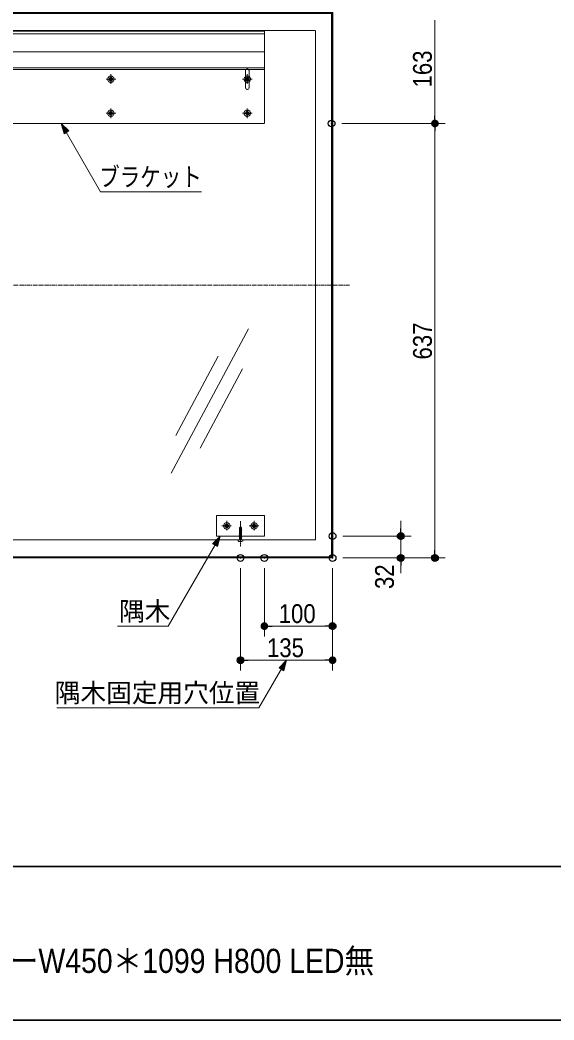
# Model space of a CAD drawing. Units: millimetres, scale not verified. Extents: x -4547 to 4547, y -2284 to 2284.
# Drawn here: x -2649 to -1866, y -2078 to -611 of the extents above; entities that cross this region are included whole.
import ezdxf
from ezdxf.enums import TextEntityAlignment as Align

# ---------------------------------------------------------------- set-up
doc = ezdxf.new("R2010")
doc.units = ezdxf.units.MM
doc.header["$LTSCALE"] = 20
doc.header["$PDMODE"] = 32
doc.header["$PDSIZE"] = 10
for name, pattern in [('USER1', [9.172222, 5.997222, -1.058333, 1.058333, -1.058333]), ('USER2', [0.8, 0.5, -0.3]), ('USER3', [2.91, 1.76, -0.4, 0.35, -0.4])]:
    doc.linetypes.add(name, pattern=pattern)
for name, color, linetype, lineweight in [('0-0_1図面枠', 7, 'Continuous', 20), ('0-1_3一般', 7, 'Continuous', 15), ('0-2_2寸法-1', 7, 'Continuous', 15), ('0-3_0', 7, 'Continuous', 25), ('0-5_2寸法-2', 7, 'Continuous', 15), ('0-6_2寸法-3', 7, 'Continuous', 15)]:
    doc.layers.add(name, color=color, linetype=linetype, lineweight=lineweight)
doc.layers.add('0-4_Defpoints', color=7, linetype='Continuous')
doc.styles.add('ＭＳ Ｐゴシック', font='')
doc.styles.get('ＭＳ Ｐゴシック').set_extended_font_data('MS PGothic')

# ---------------------------------------------------------------- blocks, each defined once
blk = doc.blocks.new('グループ-22')
at = {"layer": '0-1_3一般', "linetype": 'USER3'}
for p, q in [((-20100, -26916), (-20100, -27204)), ((-20244, -27060), (-19956, -27060))]:
    blk.add_line(p, q, dxfattribs=at)
at = {"layer": '0-1_3一般', "linetype": 'USER2'}
for p, q in [((-20160, -27074), (-20160, -27046)), ((-20160, -27046), (-20114, -27046)), ((-20114, -27074), (-20160, -27074)), ((-20114, -27000), (-20086, -27000)), ((-20114, -27046), (-20114, -27000)), ((-20114, -27120), (-20114, -27074)), ((-20114, -27120), (-20086, -27120)), ((-20086, -27046), (-20086, -27000)), ((-20086, -27046), (-20040, -27046)), ((-20086, -27120), (-20086, -27074)), ((-20040, -27074), (-20086, -27074)), ((-20040, -27074), (-20040, -27046))]:
    blk.add_line(p, q, dxfattribs=at)
for radius in [94, 50, 40]:
    blk.add_circle((-20100, -27060), radius, dxfattribs=at)
blk = doc.blocks.new('グループ-23')
at = {"layer": '0-1_3一般', "linetype": 'USER3'}
for p, q in [((-19300, -26916), (-19300, -27204)), ((-19444, -27060), (-19156, -27060))]:
    blk.add_line(p, q, dxfattribs=at)
at = {"layer": '0-1_3一般', "linetype": 'USER2'}
for p, q in [((-19360, -27074), (-19360, -27046)), ((-19360, -27046), (-19314, -27046)), ((-19314, -27074), (-19360, -27074)), ((-19314, -27000), (-19286, -27000)), ((-19314, -27046), (-19314, -27000)), ((-19314, -27120), (-19314, -27074)), ((-19314, -27120), (-19286, -27120)), ((-19286, -27046), (-19286, -27000)), ((-19286, -27046), (-19240, -27046)), ((-19286, -27120), (-19286, -27074)), ((-19240, -27074), (-19286, -27074)), ((-19240, -27074), (-19240, -27046))]:
    blk.add_line(p, q, dxfattribs=at)
for radius in [94, 50, 40]:
    blk.add_circle((-19300, -27060), radius, dxfattribs=at)
blk = doc.blocks.new('グループ-24')
at = {"layer": '0-1_3一般', "linetype": 'USER3'}
blk.add_line((-19700, -26920), (-19700, -27672), dxfattribs=at)
at = {"layer": '0-1_3一般', "linetype": 'USER2'}
for p, q in [((-19660, -27097.1), (-19740, -27124.4)), ((-19660, -27148.3), (-19740, -27175.5)), ((-19660, -27199.4), (-19740, -27226.7)), ((-19660, -27250.5), (-19740, -27277.8)), ((-19700, -27070), (-19730, -27122)), ((-19730, -27470), (-19730, -27122)), ((-19700, -27070), (-19670, -27122)), ((-19670, -27470), (-19670, -27122)), ((-19770, -27470), (-19630, -27470)), ((-19770, -27480), (-19770, -27470)), ((-19770, -27470), (-19770, -27482)), ((-19660, -27301.6), (-19740, -27328.9)), ((-19660, -27352.8), (-19740, -27380)), ((-19660, -27403.9), (-19740, -27431.2)), ((-19730, -27522), (-19668, -27522)), ((-19630, -27470), (-19630, -27482))]:
    blk.add_line(p, q, dxfattribs=at)
for centre, start, end in [((-19730, -27482), 180, 270), ((-19670, -27482), 270, 0)]:
    blk.add_arc(centre, 40, start, end, dxfattribs=at)
blk = doc.blocks.new('グループ-25')
at = {"layer": '0-1_3一般', "linetype": 'USER2'}
blk.add_lwpolyline([(-20400, -26760), (-19000, -26760), (-19000, -27360), (-20400, -27360)], close=True, dxfattribs=at)
at = {"layer": '0-1_3一般'}
for name in ['グループ-22', 'グループ-24', 'グループ-23']:
    blk.add_blockref(name, (0, 0), dxfattribs=at)
blk = doc.blocks.new('グループ-26')
at = {"layer": '0-1_3一般', "linetype": 'USER2'}
blk.add_line((-36980, -12630), (-19000, -12630), dxfattribs=at)
blk.add_lwpolyline([(-36980, -12550), (-19000, -12550), (-19000, -13631.7), (-36980, -13631.7)], close=True, dxfattribs=at)
blk = doc.blocks.new('グループ-31')
at = {"layer": '0-1_3一般', "linetype": 'USER2'}
for p, q in [((-36540, -14974), (-36540, -14946)), ((-36540, -14946), (-36494, -14946)), ((-36494, -14900), (-36466, -14900)), ((-36494, -14946), (-36494, -14900)), ((-36466, -14946), (-36466, -14900)), ((-36466, -14946), (-36420, -14946)), ((-36420, -14974), (-36420, -14946)), ((-36494, -14974), (-36540, -14974)), ((-36494, -15020), (-36494, -14974)), ((-36494, -15020), (-36466, -15020)), ((-36466, -15020), (-36466, -14974)), ((-36420, -14974), (-36466, -14974))]:
    blk.add_line(p, q, dxfattribs=at)
at = {"layer": '0-1_3一般', "linetype": 'USER3'}
for p, q in [((-36480, -14816), (-36480, -15104)), ((-36624, -14960), (-36336, -14960))]:
    blk.add_line(p, q, dxfattribs=at)
at = {"layer": '0-1_3一般', "linetype": 'USER2'}
for radius in [94, 50, 40]:
    blk.add_circle((-36480, -14960), radius, dxfattribs=at)
blk = doc.blocks.new('グループ-32')
at = {"layer": '0-1_3一般', "linetype": 'USER3'}
for p, q in [((-36624, -13960), (-36336, -13960)), ((-36480, -13816), (-36480, -14104))]:
    blk.add_line(p, q, dxfattribs=at)
at = {"layer": '0-1_3一般', "linetype": 'USER2'}
for p, q in [((-36540, -13974), (-36540, -13946)), ((-36540, -13946), (-36494, -13946)), ((-36494, -13974), (-36540, -13974)), ((-36494, -13900), (-36466, -13900)), ((-36494, -13946), (-36494, -13900)), ((-36494, -14020), (-36494, -13974)), ((-36494, -14020), (-36466, -14020)), ((-36466, -13946), (-36466, -13900)), ((-36466, -13946), (-36420, -13946)), ((-36466, -14020), (-36466, -13974)), ((-36420, -13974), (-36466, -13974)), ((-36420, -13974), (-36420, -13946))]:
    blk.add_line(p, q, dxfattribs=at)
for radius in [94, 50, 40]:
    blk.add_circle((-36480, -13960), radius, dxfattribs=at)
blk = doc.blocks.new('グループ-33')
at = {"layer": '0-1_3一般', "linetype": 'USER2'}
for p, q in [((-32540, -14974), (-32540, -14946)), ((-32540, -14946), (-32494, -14946)), ((-32494, -14900), (-32466, -14900)), ((-32494, -14946), (-32494, -14900)), ((-32466, -14946), (-32466, -14900)), ((-32466, -14946), (-32420, -14946)), ((-32420, -14974), (-32420, -14946)), ((-32494, -14974), (-32540, -14974)), ((-32494, -15020), (-32494, -14974)), ((-32494, -15020), (-32466, -15020)), ((-32466, -15020), (-32466, -14974)), ((-32420, -14974), (-32466, -14974))]:
    blk.add_line(p, q, dxfattribs=at)
at = {"layer": '0-1_3一般', "linetype": 'USER3'}
for p, q in [((-32480, -14816), (-32480, -15104)), ((-32624, -14960), (-32336, -14960))]:
    blk.add_line(p, q, dxfattribs=at)
at = {"layer": '0-1_3一般', "linetype": 'USER2'}
for radius in [94, 50, 40]:
    blk.add_circle((-32480, -14960), radius, dxfattribs=at)
blk = doc.blocks.new('グループ-34')
at = {"layer": '0-1_3一般', "linetype": 'USER3'}
for p, q in [((-32624, -13960), (-32336, -13960)), ((-32480, -13816), (-32480, -14104))]:
    blk.add_line(p, q, dxfattribs=at)
at = {"layer": '0-1_3一般', "linetype": 'USER2'}
for p, q in [((-32540, -13974), (-32540, -13946)), ((-32540, -13946), (-32494, -13946)), ((-32494, -13974), (-32540, -13974)), ((-32494, -13900), (-32466, -13900)), ((-32494, -13946), (-32494, -13900)), ((-32494, -14020), (-32494, -13974)), ((-32494, -14020), (-32466, -14020)), ((-32466, -13946), (-32466, -13900)), ((-32466, -13946), (-32420, -13946)), ((-32466, -14020), (-32466, -13974)), ((-32420, -13974), (-32466, -13974)), ((-32420, -13974), (-32420, -13946))]:
    blk.add_line(p, q, dxfattribs=at)
for radius in [94, 50, 40]:
    blk.add_circle((-32480, -13960), radius, dxfattribs=at)
blk = doc.blocks.new('グループ-35')
at = {"layer": '0-1_3一般', "linetype": 'USER2'}
for p, q in [((-19560, -14974), (-19560, -14946)), ((-19514, -14946), (-19560, -14946)), ((-19486, -14900), (-19514, -14900)), ((-19514, -14946), (-19514, -14900)), ((-19486, -14946), (-19486, -14900)), ((-19440, -14946), (-19486, -14946)), ((-19440, -14974), (-19440, -14946)), ((-19560, -14974), (-19514, -14974)), ((-19514, -15020), (-19514, -14974)), ((-19486, -15020), (-19514, -15020)), ((-19486, -14974), (-19440, -14974)), ((-19486, -15020), (-19486, -14974))]:
    blk.add_line(p, q, dxfattribs=at)
at = {"layer": '0-1_3一般', "linetype": 'USER3'}
for p, q in [((-19500, -14816), (-19500, -15104)), ((-19356, -14960), (-19644, -14960))]:
    blk.add_line(p, q, dxfattribs=at)
at = {"layer": '0-1_3一般', "linetype": 'USER2'}
for radius in [94, 50, 40]:
    blk.add_circle((-19500, -14960), radius, dxfattribs=at)
blk = doc.blocks.new('グループ-36')
at = {"layer": '0-1_3一般', "linetype": 'USER3'}
for p, q in [((-19356, -13960), (-19644, -13960)), ((-19500, -13816), (-19500, -14104))]:
    blk.add_line(p, q, dxfattribs=at)
at = {"layer": '0-1_3一般', "linetype": 'USER2'}
for p, q in [((-19560, -13974), (-19560, -13946)), ((-19514, -13946), (-19560, -13946)), ((-19560, -13974), (-19514, -13974)), ((-19486, -13900), (-19514, -13900)), ((-19514, -13946), (-19514, -13900)), ((-19514, -14020), (-19514, -13974)), ((-19486, -14020), (-19514, -14020)), ((-19486, -13946), (-19486, -13900)), ((-19440, -13946), (-19486, -13946)), ((-19486, -13974), (-19440, -13974)), ((-19486, -14020), (-19486, -13974)), ((-19440, -13974), (-19440, -13946))]:
    blk.add_line(p, q, dxfattribs=at)
for radius in [94, 50, 40]:
    blk.add_circle((-19500, -13960), radius, dxfattribs=at)
blk = doc.blocks.new('グループ-37')
at = {"layer": '0-1_3一般', "linetype": 'USER2'}
for p, q in [((-23560, -14974), (-23560, -14946)), ((-23514, -14946), (-23560, -14946)), ((-23486, -14900), (-23514, -14900)), ((-23514, -14946), (-23514, -14900)), ((-23486, -14946), (-23486, -14900)), ((-23440, -14946), (-23486, -14946)), ((-23440, -14974), (-23440, -14946)), ((-23560, -14974), (-23514, -14974)), ((-23514, -15020), (-23514, -14974)), ((-23486, -15020), (-23514, -15020)), ((-23486, -14974), (-23440, -14974)), ((-23486, -15020), (-23486, -14974))]:
    blk.add_line(p, q, dxfattribs=at)
at = {"layer": '0-1_3一般', "linetype": 'USER3'}
for p, q in [((-23500, -14816), (-23500, -15104)), ((-23356, -14960), (-23644, -14960))]:
    blk.add_line(p, q, dxfattribs=at)
at = {"layer": '0-1_3一般', "linetype": 'USER2'}
for radius in [94, 50, 40]:
    blk.add_circle((-23500, -14960), radius, dxfattribs=at)
blk = doc.blocks.new('グループ-38')
at = {"layer": '0-1_3一般', "linetype": 'USER3'}
for p, q in [((-23356, -13960), (-23644, -13960)), ((-23500, -13816), (-23500, -14104))]:
    blk.add_line(p, q, dxfattribs=at)
at = {"layer": '0-1_3一般', "linetype": 'USER2'}
for p, q in [((-23560, -13974), (-23560, -13946)), ((-23514, -13946), (-23560, -13946)), ((-23560, -13974), (-23514, -13974)), ((-23486, -13900), (-23514, -13900)), ((-23514, -13946), (-23514, -13900)), ((-23514, -14020), (-23514, -13974)), ((-23486, -14020), (-23514, -14020)), ((-23486, -13946), (-23486, -13900)), ((-23440, -13946), (-23486, -13946)), ((-23486, -13974), (-23440, -13974)), ((-23486, -14020), (-23486, -13974)), ((-23440, -13974), (-23440, -13946))]:
    blk.add_line(p, q, dxfattribs=at)
for radius in [94, 50, 40]:
    blk.add_circle((-23500, -13960), radius, dxfattribs=at)
blk = doc.blocks.new('グループ-39')
at = {"layer": '0-1_3一般', "linetype": 'USER2'}
blk.add_line((-19000, -13676.6), (-36980, -13676.6), dxfattribs=at)
blk.add_lwpolyline([(-36980, -13160), (-19000, -13160), (-19000, -15260), (-36980, -15260)], close=True, dxfattribs=at)
blk = doc.blocks.new('グループ-40')
at = {"layer": '0-1_3一般', "linetype": 'USER2'}
for p, q in [((-36530, -14210), (-36530, -13710)), ((-36430, -13710), (-36430, -14210)), ((-19550, -14210), (-19550, -13710)), ((-19450, -13710), (-19450, -14210))]:
    blk.add_line(p, q, dxfattribs=at)
for centre, start, end in [((-36480, -13710), 90, 180), ((-36480, -13710), 0, 90), ((-19500, -13710), 90, 180), ((-19500, -13710), 0, 90), ((-36480, -14210), 180, 270), ((-36480, -14210), 270, 0), ((-19500, -14210), 180, 270), ((-19500, -14210), 270, 0)]:
    blk.add_arc(centre, 50, start, end, dxfattribs=at)
at = {"layer": '0-1_3一般'}
for name in ['グループ-39', 'グループ-32', 'グループ-34', 'グループ-38', 'グループ-36', 'グループ-31', 'グループ-33', 'グループ-37', 'グループ-35']:
    blk.add_blockref(name, (0, 0), dxfattribs=at)
blk = doc.blocks.new('グループ-41')
at = {"layer": '0-1_3一般', "linetype": 'USER1'}
blk.add_line((-16500, -20000), (-39480, -20000), dxfattribs=at)
at = {"layer": '0-1_3一般'}
for p, q in [((-19468.8, -21281.2), (-21732.3, -25518.6)), ((-20349.5, -22080.9), (-21591.7, -24406.4)), ((-19643.8, -22457.8), (-20886, -24783.3))]:
    blk.add_line(p, q, dxfattribs=at)
at = {"layer": '0-1_3一般', "lineweight": 30}
blk.add_lwpolyline([(-38980, -12000), (-17000, -12000), (-17000, -28000), (-38980, -28000)], close=True, dxfattribs=at)
at = {"layer": '0-1_3一般'}
blk.add_lwpolyline([(-38950, -12030), (-17030, -12030), (-17030, -27970), (-38950, -27970)], close=True, dxfattribs=at)
at = {"layer": '0-1_3一般', "linetype": 'USER2'}
blk.add_lwpolyline([(-38480, -12530), (-17500, -12530), (-17500, -27470), (-38480, -27470)], close=True, dxfattribs=at)
at = {"layer": '0-1_3一般'}
for name in ['グループ-26', 'グループ-40', 'グループ-25']:
    blk.add_blockref(name, (0, 0), dxfattribs=at)
blk = doc.blocks.new('_Dot')
at = {"layer": '0-3_0'}
blk.add_line((-10, 0), (-20, 0), dxfattribs=at)
for points in [[(0, 0), (-10, 0), (-9.92, 1.25)], [(0, 0), (-9.92, -1.25), (-10, 0)], [(0, 0), (-9.92, 1.25), (-9.69, 2.49)], [(0, 0), (-9.69, -2.49), (-9.92, -1.25)], [(0, 0), (-9.69, 2.49), (-9.3, 3.68)], [(0, 0), (-9.3, -3.68), (-9.69, -2.49)], [(0, 0), (-9.3, 3.68), (-8.76, 4.82)], [(0, 0), (-8.76, -4.82), (-9.3, -3.68)], [(0, 0), (-8.76, 4.82), (-8.09, 5.88)], [(0, 0), (-8.09, -5.88), (-8.76, -4.82)], [(0, 0), (-8.09, 5.88), (-7.29, 6.85)], [(0, 0), (-7.29, -6.85), (-8.09, -5.88)], [(0, 0), (-7.29, 6.85), (-6.37, 7.71)], [(0, 0), (-6.37, -7.71), (-7.29, -6.85)], [(0, 0), (-6.37, 7.71), (-5.36, 8.44)], [(0, 0), (-5.36, -8.44), (-6.37, -7.71)], [(0, 0), (-5.36, 8.44), (-4.26, 9.05)], [(0, 0), (-4.26, -9.05), (-5.36, -8.44)], [(0, 0), (-4.26, 9.05), (-3.09, 9.51)], [(0, 0), (-3.09, -9.51), (-4.26, -9.05)], [(0, 0), (-3.09, 9.51), (-1.87, 9.82)], [(0, 0), (-1.87, -9.82), (-3.09, -9.51)], [(0, 0), (-1.87, 9.82), (-0.63, 9.98)], [(0, 0), (-0.63, -9.98), (-1.87, -9.82)], [(0, 0), (-0.63, 9.98), (0.63, 9.98)], [(0, 0), (0.63, -9.98), (-0.63, -9.98)], [(0, 0), (0.63, 9.98), (1.87, 9.82)], [(0, 0), (1.87, 9.82), (3.09, 9.51)], [(0, 0), (3.09, 9.51), (4.26, 9.05)], [(0, 0), (4.26, 9.05), (5.36, 8.44)], [(0, 0), (5.36, 8.44), (6.37, 7.71)], [(0, 0), (6.37, 7.71), (7.29, 6.85)], [(0, 0), (7.29, 6.85), (8.09, 5.88)], [(0, 0), (8.09, 5.88), (8.76, 4.82)], [(0, 0), (8.76, 4.82), (9.3, 3.68)], [(0, 0), (9.3, 3.68), (9.69, 2.49)], [(0, 0), (9.69, 2.49), (9.92, 1.25)], [(0, 0), (9.92, 1.25), (10, 0)], [(0, 0), (1.87, -9.82), (0.63, -9.98)], [(0, 0), (3.09, -9.51), (1.87, -9.82)], [(0, 0), (4.26, -9.05), (3.09, -9.51)], [(0, 0), (5.36, -8.44), (4.26, -9.05)], [(0, 0), (6.37, -7.71), (5.36, -8.44)], [(0, 0), (7.29, -6.85), (6.37, -7.71)], [(0, 0), (8.09, -5.88), (7.29, -6.85)], [(0, 0), (8.76, -4.82), (8.09, -5.88)], [(0, 0), (9.3, -3.68), (8.76, -4.82)], [(0, 0), (9.69, -2.49), (9.3, -3.68)], [(0, 0), (9.92, -1.25), (9.69, -2.49)], [(0, 0), (10, 0), (9.92, -1.25)]]:
    blk.add_solid(points, dxfattribs=at)
blk = doc.blocks.new('グループ-2')
at = {"layer": '0-0_1図面枠', "lineweight": 35}
blk.add_line((-60000, -37050), (60000, -37050), dxfattribs=at)
blk.add_lwpolyline([(-60000, 41550), (60000, 41550), (60000, -41550), (-60000, -41550)], close=True, dxfattribs=at)

msp = doc.modelspace()

# ---------------------------------------------------------------- linework, layer by layer
at = {"layer": '0-2_2寸法-1'}
for p, q in [((-2040.63, -751.74), (-2040.63, -611.26)), ((-2177.13, -763), (-2025.63, -763)), ((-2177.13, -763), (-2025.63, -763)), ((-2040.63, -774.26), (-2040.63, -1388.74)), ((-2075.63, -1400), (-2025.63, -1400)), ((-2325.63, -1415), (-2325.63, -1565)), ((-2290.63, -1415), (-2290.63, -1515)), ((-2190.63, -1415), (-2190.63, -1515)), ((-2279.37, -1500), (-2201.88, -1500)), ((-2190.63, -1515), (-2190.63, -1565)), ((-2201.88, -1550), (-2314.37, -1550))]:
    msp.add_line(p, q, dxfattribs=at)
at = {"layer": '0-4_Defpoints'}
for p in [(-2192.13, -763), (-2190.63, -1368), (-2090.63, -1368), (-2325.63, -1400), (-2290.63, -1400), (-2190.63, -1400), (-2090.63, -1400), (-2040.63, -1400), (-2190.63, -1500), (-2325.63, -1550)]:
    msp.add_point(p, dxfattribs=at)
at = {"layer": '0-5_2寸法-2'}
for p, q in [((-2090.63, -1356.74), (-2090.63, -1345.49)), ((-2175.63, -1368), (-2075.63, -1368)), ((-2090.63, -1400), (-2090.63, -1368)), ((-2175.63, -1400), (-2075.63, -1400)), ((-2090.63, -1411.26), (-2090.63, -1422.51))]:
    msp.add_line(p, q, dxfattribs=at)
at = {"layer": '0-6_2寸法-3'}
for points in [[(-2382.58, -863), (-2530.89, -863), (-2588.63, -763)], [(-2505.92, -1500), (-2431.84, -1500), (-2355.63, -1368)], [(-2594.87, -1620), (-2298.54, -1620), (-2258.13, -1550)]]:
    msp.add_lwpolyline(points, dxfattribs=at)
at = {"layer": '0-6_2寸法-3', "lineweight": 5}
for points in [[(-2584.28, -778.16), (-2588.63, -763), (-2577.28, -773.95)], [(-2366.58, -1379.34), (-2355.63, -1368), (-2359.44, -1383.3)], [(-2269.08, -1561.34), (-2258.13, -1550), (-2261.94, -1565.3)]]:
    msp.add_lwpolyline(points, close=True, dxfattribs=at)
at = {"layer": '0-6_2寸法-3'}
for points in [[(-2584.28, -778.16), (-2577.28, -773.95), (-2588.63, -763)], [(-2366.58, -1379.34), (-2359.44, -1383.3), (-2355.63, -1368)], [(-2269.08, -1561.34), (-2261.94, -1565.3), (-2258.13, -1550)]]:
    msp.add_solid(points, dxfattribs=at)

# ---------------------------------------------------------------- block references
at = {"layer": '0-0_1図面枠', "xscale": 0.05, "yscale": 0.05}
msp.add_blockref('グループ-2', (-1340.63, 0), dxfattribs=at)
at = {"layer": '0-1_3一般', "xscale": 0.05, "yscale": 0.05}
msp.add_blockref('グループ-41', (-1340.63, 0), dxfattribs=at)
at = {"layer": '0-2_2寸法-1', "xscale": 0.5627563, "yscale": 0.5627563}
for p, rotation in [((-2040.63, -763), 270), ((-2040.63, -763), 90), ((-2040.63, -1400), 270), ((-2290.63, -1500), 180), ((-2325.63, -1550), 180)]:
    msp.add_blockref('_Dot', p, dxfattribs=dict(at, rotation=rotation))
for p in [(-2190.63, -1500), (-2190.63, -1550)]:
    msp.add_blockref('_Dot', p, dxfattribs=at)
at = {"layer": '0-5_2寸法-2', "xscale": 0.5627563, "yscale": 0.5627563}
for p, rotation in [((-2090.63, -1368), 270), ((-2090.63, -1400), 90)]:
    msp.add_blockref('_Dot', p, dxfattribs=dict(at, rotation=rotation))

# ---------------------------------------------------------------- texts
at = {"layer": '0-0_1図面枠', "style": 'ＭＳ Ｐゴシック', "width": 0.9}
msp.add_text('ピッタミラーW450＊1099 H800 LED無', height=35.38, dxfattribs=at).set_placement((-2882.4, -2019.13), align=Align.BOTTOM_LEFT)
at = {"layer": '0-2_2寸法-1', "style": 'ＭＳ Ｐゴシック', "width": 0.9}
for s, p in [('163', (-2036.91, -710.17)), ('637', (-2036.83, -1109.03))]:
    msp.add_text(s, height=27.57, rotation=90, dxfattribs=at).set_placement(p, align=Align.BOTTOM_LEFT)
for s, p in [('100', (-2269.58, -1503.72)), ('135', (-2286.79, -1553.72))]:
    msp.add_text(s, height=27.57, dxfattribs=at).set_placement(p, align=Align.BOTTOM_LEFT)
at = {"layer": '0-5_2寸法-2', "style": 'ＭＳ Ｐゴシック', "width": 0.9}
msp.add_text('32', height=27.57, rotation=90, dxfattribs=at).set_placement((-2092.48, -1445.59), align=Align.BOTTOM_LEFT)
at = {"layer": '0-6_2寸法-3', "style": 'ＭＳ Ｐゴシック', "width": 0.8}
msp.add_text('ブラケット', height=27.57, dxfattribs=at).set_placement((-2532.77, -863.27), align=Align.BOTTOM_LEFT)
at = {"layer": '0-6_2寸法-3', "style": 'ＭＳ Ｐゴシック'}
for s, p in [('隅木', (-2503.58, -1500.27)), ('隅木固定用穴位置', (-2597.77, -1619.84))]:
    msp.add_text(s, height=27.57, dxfattribs=at).set_placement(p, align=Align.BOTTOM_LEFT)

doc.saveas('drawing.dxf')
